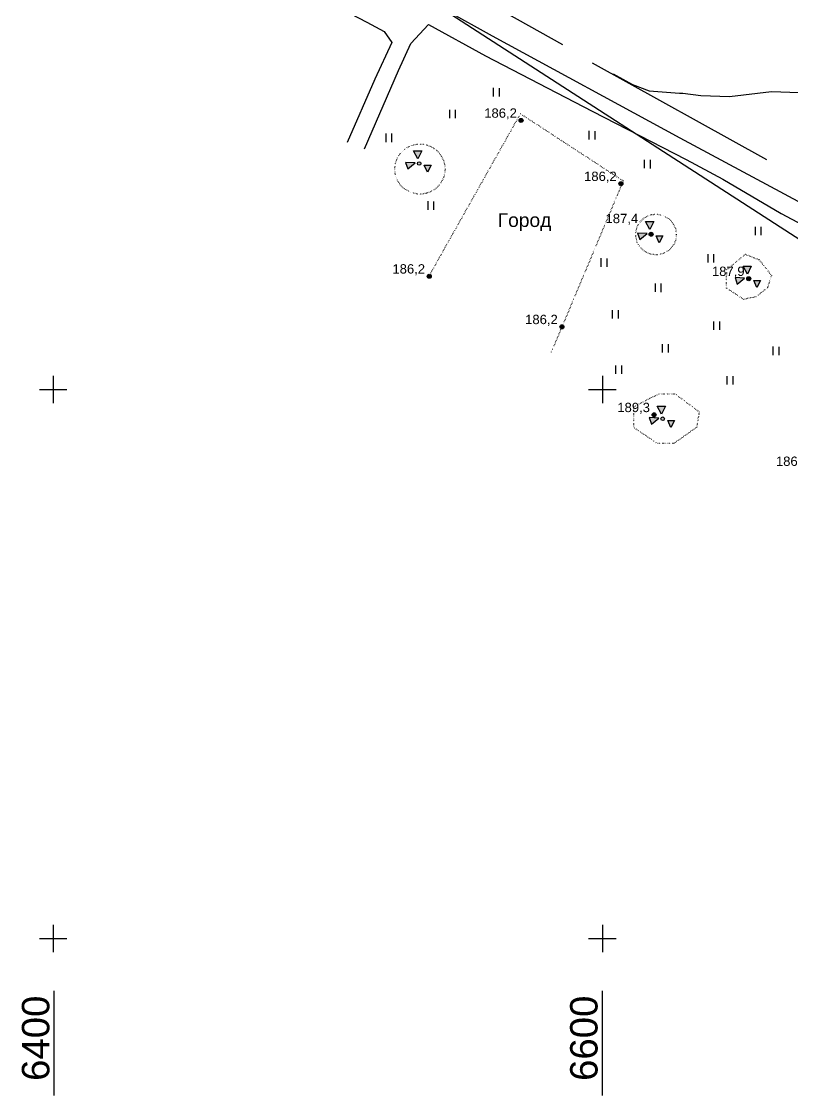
# Model space of a CAD drawing. Header units: millimetres. Extents: x 6243 to 9314, y 4730 to 7085.
# Drawn here: x 6388.4 to 6669.2, y 4742.8 to 5134.1 of the extents above; entities that cross this region are included whole.
import ezdxf

# ---------------------------------------------------------------- set-up
doc = ezdxf.new("R2010")
doc.units = ezdxf.units.MM
doc.header["$LTSCALE"] = 0.7
doc.linetypes.add('ACAD_ISO07W100', pattern=[3, 0, -3])
for name, color, linetype in [('відм', 14, 'Continuous'), ('горизонталі', 22, 'Continuous'), ('чорн', 255, 'Continuous')]:
    doc.layers.add(name, color=color, linetype=linetype)
doc.styles.get("Standard").update_dxf_attribs({"font": 'arial.ttf'})

msp = doc.modelspace()

# ---------------------------------------------------------------- hatches: boundary and pattern name
at = {"layer": 'відм', "ltscale": 0.2}
h = msp.add_hatch(color=32, dxfattribs=at)
h.dxf.hatch_style = 1
h.paths.add_polyline_path([(6571.11, 5098.04, 1), (6569.65, 5098.04, 1)])
h = msp.add_hatch(color=32, dxfattribs=at)
h.dxf.hatch_style = 1
h.paths.add_polyline_path([(6607.47, 5074.98, 1), (6606.01, 5074.98, 1)])
h = msp.add_hatch(color=256, dxfattribs=at)
h.dxf.hatch_style = 1
h.paths.add_polyline_path([(6618.47, 5056.58, 1), (6617, 5056.58, 1)])
h = msp.add_hatch(color=32, dxfattribs=at)
h.dxf.hatch_style = 1
h.paths.add_polyline_path([(6537.67, 5041.25, 1), (6536.21, 5041.25, 1)])
h = msp.add_hatch(color=256, dxfattribs=at)
h.dxf.hatch_style = 1
h.paths.add_polyline_path([(6654.05, 5040.38, 1), (6652.58, 5040.38, 1)])
h = msp.add_hatch(color=32, dxfattribs=at)
h.dxf.hatch_style = 1
h.paths.add_polyline_path([(6586.01, 5022.83, 1), (6584.54, 5022.83, 1)])
h = msp.add_hatch(color=256, dxfattribs=at)
h.dxf.hatch_style = 1
h.paths.add_polyline_path([(6619.58, 4990.76, 1), (6618.12, 4990.77, 1)])
at = {"layer": 'чорн', "ltscale": 0.2}
h = msp.add_hatch(color=256, dxfattribs=at)
h.dxf.hatch_style = 1
h.paths.add_polyline_path([(6531.81, 5082.6), (6528.3, 5082.76), (6529.12, 5080.38)])
h.paths.add_polyline_path([(6532.84, 5084.02), (6534.24, 5086.94), (6531.22, 5086.94)])
h.paths.add_polyline_path([(6537.58, 5081.73), (6535.12, 5081.73), (6536.25, 5079.21)])
h.paths.add_polyline_path([(6532.61, 5082.34, 1), (6533.9, 5082.34, 1)])
h = msp.add_hatch(color=256, dxfattribs=at)
h.dxf.hatch_style = 1
h.paths.add_polyline_path([(6616.29, 5056.83), (6612.78, 5057), (6613.6, 5054.62)])
h.paths.add_polyline_path([(6617.32, 5058.26), (6618.72, 5061.17), (6615.7, 5061.17)])
h.paths.add_polyline_path([(6622.06, 5055.97), (6619.6, 5055.97), (6620.73, 5053.45)])
h.paths.add_polyline_path([(6617.09, 5056.58, 1), (6618.38, 5056.58, 1)])
h = msp.add_hatch(color=256, dxfattribs=at)
h.dxf.hatch_style = 1
h.paths.add_polyline_path([(6651.8, 5040.59), (6648.3, 5040.75), (6649.12, 5038.37)])
h.paths.add_polyline_path([(6652.83, 5042.01), (6654.23, 5044.93), (6651.22, 5044.93)])
h.paths.add_polyline_path([(6657.57, 5039.73), (6655.12, 5039.73), (6656.24, 5037.21)])
h.paths.add_polyline_path([(6652.61, 5040.33, 1), (6653.89, 5040.33, 1)])
h = msp.add_hatch(color=256, dxfattribs=at)
h.dxf.hatch_style = 1
h.paths.add_polyline_path([(6620.52, 4989.6), (6617.02, 4989.76), (6617.83, 4987.38)])
h.paths.add_polyline_path([(6621.55, 4991.02), (6622.95, 4993.94), (6619.94, 4993.94)])
h.paths.add_polyline_path([(6626.29, 4988.73), (6623.84, 4988.73), (6624.96, 4986.21)])
h.paths.add_polyline_path([(6621.33, 4989.34, 1), (6622.61, 4989.34, 1)])

# ---------------------------------------------------------------- linework, layer by layer
at = {"color": 1, "ltscale": 0.2, "transparency": 33554687}
msp.add_line((7055.63, 4806.21), (6512.46, 5157.59), dxfattribs=at)
at = {"layer": 'відм', "color": 32, "ltscale": 0.2}
for centre in [(6570.38, 5098.04), (6606.74, 5074.98), (6536.94, 5041.25), (6585.27, 5022.83)]:
    msp.add_circle(centre, 0.733, dxfattribs=at)
at = {"layer": 'відм', "color": 7, "ltscale": 0.2}
for centre in [(6617.74, 5056.58), (6653.31, 5040.38), (6618.85, 4990.77)]:
    msp.add_circle(centre, 0.733, dxfattribs=at)
at = {"layer": 'горизонталі', "color": 32}
msp.add_lwpolyline([(6603.96, 5115.07), (6611.01, 5111.12), (6617.03, 5108.84), (6628.03, 5108.01), (6629.27, 5108.01), (6635.91, 5107.18), (6646.28, 5106.76), (6661.64, 5108.62), (6685.08, 5107.79)], dxfattribs=at)
at = {"layer": 'чорн', "color": 7, "ltscale": 0.2, "transparency": 33554687}
for p, q in [((6399.99, 5004.99), (6399.99, 4994.99)), ((6599.99, 5004.99), (6599.99, 4994.99)), ((6394.99, 4999.99), (6404.99, 4999.99)), ((6394.99, 4999.99), (6394.99, 4999.99)), ((6394.99, 4999.99), (6399.99, 4999.99)), ((6594.99, 4999.99), (6604.99, 4999.99)), ((6594.99, 4999.99), (6599.99, 4999.99)), ((6399.99, 4804.99), (6399.99, 4794.99)), ((6599.99, 4804.99), (6599.99, 4794.99)), ((6394.99, 4799.99), (6404.99, 4799.99)), ((6394.99, 4799.99), (6394.99, 4799.99)), ((6394.99, 4799.99), (6399.99, 4799.99)), ((6594.99, 4799.99), (6604.99, 4799.99)), ((6594.99, 4799.99), (6594.99, 4799.99)), ((6594.99, 4799.99), (6599.99, 4799.99)), ((6400.25, 4780.93), (6400.25, 4742.75)), ((6599.95, 4780.93), (6599.95, 4742.75))]:
    msp.add_line(p, q, dxfattribs=at)
at = {"layer": 'чорн', "ltscale": 0.2, "transparency": 33554687}
msp.add_line((6594.99, 4999.99), (6594.99, 4999.99), dxfattribs=at)
at = {"layer": 'чорн', "color": 7}
for points in [[(7071.16, 4806.07), (6903.85, 4906.32), (6846.15, 4942.33), (6820.3, 4960.11), (6793.13, 4981.17), (6753.88, 5011.54), (6711.86, 5041.42), (6682.89, 5062.34), (6628.29, 5091.57), (6559.96, 5128.78), (6543.36, 5138.02), (6539.14, 5142.28), (6537.62, 5146.43), (6538.41, 5153.68), (6542.7, 5166.33), (6570.42, 5232.02)], [(6480.6, 5153.75), (6494.26, 5145), (6505.13, 5138.64), (6514.2, 5133.79), (6520.53, 5130.44), (6523.32, 5126.41), (6517.11, 5113.1), (6507.1, 5090.01)], [(6513.31, 5087.71), (6525.74, 5116.18), (6530.22, 5126.02), (6536.61, 5132.97), (6557.41, 5121.61), (6596.31, 5101.36), (6630.48, 5083.77), (6643.92, 5076.67), (6665.15, 5064.08), (6682.74, 5054.74), (6707.64, 5038.42), (6720.51, 5030.38), (6738.89, 5016.21), (6759.89, 5000.49), (6786.42, 4979.29), (6806.17, 4964.69), (6822.33, 4951.75), (6877.73, 4913.6), (6943.55, 4874.75), (7022.14, 4827.2), (7069.21, 4800.05)]]:
    msp.add_lwpolyline(points, dxfattribs=at)
at = {"layer": 'чорн', "color": 7, "ltscale": 0.2}
for points in [[(6573.4, 5229.9), (6540.07, 5151.25), (6585.43, 5125.67)], [(6596.27, 5118.97), (6659.83, 5083.84)], [(6560.25, 5109.87), (6560.25, 5106.8)], [(6562.38, 5109.84), (6562.38, 5106.77)], [(6544.26, 5101.92), (6544.26, 5098.85)], [(6546.39, 5101.89), (6546.39, 5098.82)], [(6521.08, 5093.25), (6521.08, 5090.18)], [(6523.22, 5093.22), (6523.21, 5090.15)], [(6595.1, 5094.19), (6595.1, 5091.12)], [(6597.24, 5094.16), (6597.24, 5091.09)], [(6532.84, 5084.02), (6531.22, 5086.94), (6534.24, 5086.94), (6532.84, 5084.02)], [(6615.22, 5083.66), (6615.22, 5080.59)], [(6617.36, 5083.63), (6617.36, 5080.56)], [(6528.3, 5082.76), (6529.12, 5080.38), (6531.81, 5082.6), (6528.3, 5082.76)], [(6535.12, 5081.73), (6537.58, 5081.73), (6536.25, 5079.21), (6535.12, 5081.73)], [(6536.4, 5068.59), (6536.4, 5065.52)], [(6538.54, 5068.56), (6538.54, 5065.49)], [(6617.32, 5058.26), (6615.7, 5061.17), (6618.72, 5061.17), (6617.32, 5058.26)], [(6612.78, 5057), (6613.6, 5054.62), (6616.29, 5056.83), (6612.78, 5057)], [(6655.6, 5059.29), (6655.6, 5056.22)], [(6657.74, 5059.26), (6657.74, 5056.19)], [(6619.6, 5055.97), (6622.06, 5055.97), (6620.73, 5053.45), (6619.6, 5055.97)], [(6638.35, 5049.36), (6638.35, 5046.29)], [(6640.49, 5049.33), (6640.49, 5046.26)], [(6599.43, 5047.82), (6599.43, 5044.74)], [(6601.56, 5047.79), (6601.56, 5044.72)], [(6652.83, 5042.01), (6651.22, 5044.93), (6654.23, 5044.93), (6652.83, 5042.01)], [(6648.3, 5040.75), (6649.12, 5038.37), (6651.8, 5040.59), (6648.3, 5040.75)], [(6619.19, 5038.6), (6619.19, 5035.53)], [(6621.32, 5038.57), (6621.32, 5035.5)], [(6655.12, 5039.73), (6657.57, 5039.73), (6656.24, 5037.21), (6655.12, 5039.73)], [(6603.61, 5028.91), (6603.61, 5025.84)], [(6605.75, 5028.88), (6605.75, 5025.81)], [(6640.51, 5024.8), (6640.51, 5021.72)], [(6642.65, 5024.77), (6642.65, 5021.69)], [(6621.83, 5016.54), (6621.83, 5013.47)], [(6623.96, 5016.51), (6623.96, 5013.44)], [(6662.09, 5015.63), (6662.09, 5012.56)], [(6664.23, 5015.6), (6664.23, 5012.53)], [(6604.82, 5008.77), (6604.82, 5005.7)], [(6606.96, 5008.74), (6606.95, 5005.67)], [(6645.32, 5004.87), (6645.32, 5001.8)], [(6647.46, 5004.84), (6647.46, 5001.77)], [(6621.55, 4991.02), (6619.94, 4993.94), (6622.95, 4993.94), (6621.55, 4991.02)], [(6617.02, 4989.76), (6617.83, 4987.38), (6620.52, 4989.6), (6617.02, 4989.76)], [(6623.84, 4988.73), (6626.29, 4988.73), (6624.96, 4986.21), (6623.84, 4988.73)]]:
    msp.add_lwpolyline(points, dxfattribs=at)
at = {"layer": 'чорн', "color": 7, "linetype": 'ACAD_ISO07W100', "lineweight": 25, "ltscale": 0.2}
for points in [[(6607.58, 5075.99), (6570.12, 5100.47), (6537.05, 5041.75)], [(6607.58, 5075.99), (6581.37, 5013.6)]]:
    msp.add_lwpolyline(points, dxfattribs=at)
at = {"layer": 'чорн', "color": 7, "linetype": 'ACAD_ISO07W100', "ltscale": 0.2}
for points in [[(6660.11, 5037.06), (6656, 5033.83), (6651.48, 5032.8), (6645.21, 5036.95), (6645.29, 5043.66), (6652.06, 5049.3), (6657.05, 5047.32), (6661.58, 5041.6), (6660.11, 5037.06)], [(6634.33, 4986.21), (6626.01, 4980.32), (6620.01, 4980.32), (6611.46, 4986.1), (6611.46, 4993.83), (6620.59, 4998.45), (6626.48, 4998.44), (6635.26, 4991.86), (6634.33, 4986.21)]]:
    msp.add_lwpolyline(points, dxfattribs=at)
for centre, radius in [((6533.56, 5080.31), 9.12), ((6619.52, 5056.47), 7.39)]:
    msp.add_circle(centre, radius, dxfattribs=at)
at = {"layer": 'чорн', "color": 7, "ltscale": 0.2}
for centre in [(6533.26, 5082.34), (6617.74, 5056.58), (6653.25, 5040.33), (6621.97, 4989.34)]:
    msp.add_circle(centre, 0.641, dxfattribs=at)

# ---------------------------------------------------------------- texts
at = {"layer": 'чорн', "color": 32, "ltscale": 0.2, "char_height": 3.4, "attachment_point": 1, "rotation": 359.9895}
for s, insert in [('186,2', (6556.97, 5102.43)), ('186,2', (6593.33, 5079.38)), ('187,4', (6601.15, 5064.01)), ('186,2', (6523.53, 5045.65)), ('186,2', (6571.87, 5027.22)), ('186,3', (6663.21, 4975.57))]:
    msp.add_mtext_dynamic_manual_height_columns(s, width=2.4374, gutter_width=12.5, heights=[0], dxfattribs=dict(at, insert=insert))
at = {"layer": 'чорн', "color": 7, "ltscale": 0.2, "attachment_point": 1, "rotation": 359.9895}
for s, width, insert, char_height in [('Город', 3.2084, (6561.89, 5064.22), 5), ('187,9', 2.4374, (6639.91, 5044.77), 3.4), ('189,3', 2.4374, (6605.44, 4995.16), 3.4)]:
    msp.add_mtext_dynamic_manual_height_columns(s, width=width, gutter_width=12.5, heights=[0], dxfattribs=dict(at, insert=insert, char_height=char_height))
at = {"layer": 'чорн', "color": 7, "ltscale": 0.2, "transparency": 33554687, "char_height": 10, "attachment_point": 1, "rotation": 90}
for s, insert in [('6400', (6388.57, 4748.08)), ('6600', (6588.24, 4748.08))]:
    msp.add_mtext_dynamic_manual_height_columns(s, width=53.048, gutter_width=12.5, heights=[0], dxfattribs=dict(at, insert=insert))

doc.saveas('drawing.dxf')
